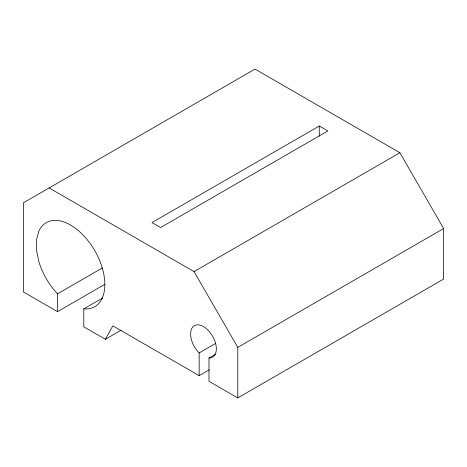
<?xml version="1.0" encoding="UTF-8"?>
<svg xmlns="http://www.w3.org/2000/svg" width="467" height="467" viewBox="0 0 467 467"><rect width="100%" height="100%" fill="white"/><g stroke="black" fill="none" stroke-linecap="round" stroke-linejoin="round"><path stroke-width="0.7" d="M199.152 375.626L199.152 352.929A18.195 10.508 60 0 1 192.894 326.877A18.195 10.508 60 0 1 213.285 337.472A18.195 10.508 60 0 1 208.988 358.037L208.988 381.3L237.791 397.907L443.65 279.056L443.65 228.532L399.898 152.744L255 69.093L23.35 202.836L23.35 291.91L57.534 311.647L57.534 293.836A48.521 28.014 60 0 1 38.884 261.724L36.531 250.382L36.49 240.02L38.773 231.334A48.521 28.014 60 0 1 94.684 250.487A48.521 28.014 60 0 1 83.791 308.868L83.791 326.807L105.379 339.27L112.827 325.849L199.152 375.626L209.257 369.794M319.265 126.02L152.003 222.584L160.578 227.534L327.84 130.97L319.265 126.02L319.265 136.201M57.534 293.836L102.366 267.953M57.534 311.647L104.894 284.304M83.791 308.868L102.734 297.928M49.14 187.944L194.033 271.601L399.898 152.744M105.379 339.27L121.169 330.157M199.152 352.929L215.573 343.449M208.988 358.037L215.305 354.395M237.791 397.907L237.791 347.384L443.65 228.532M194.033 271.601L237.791 347.384"/></g></svg>
